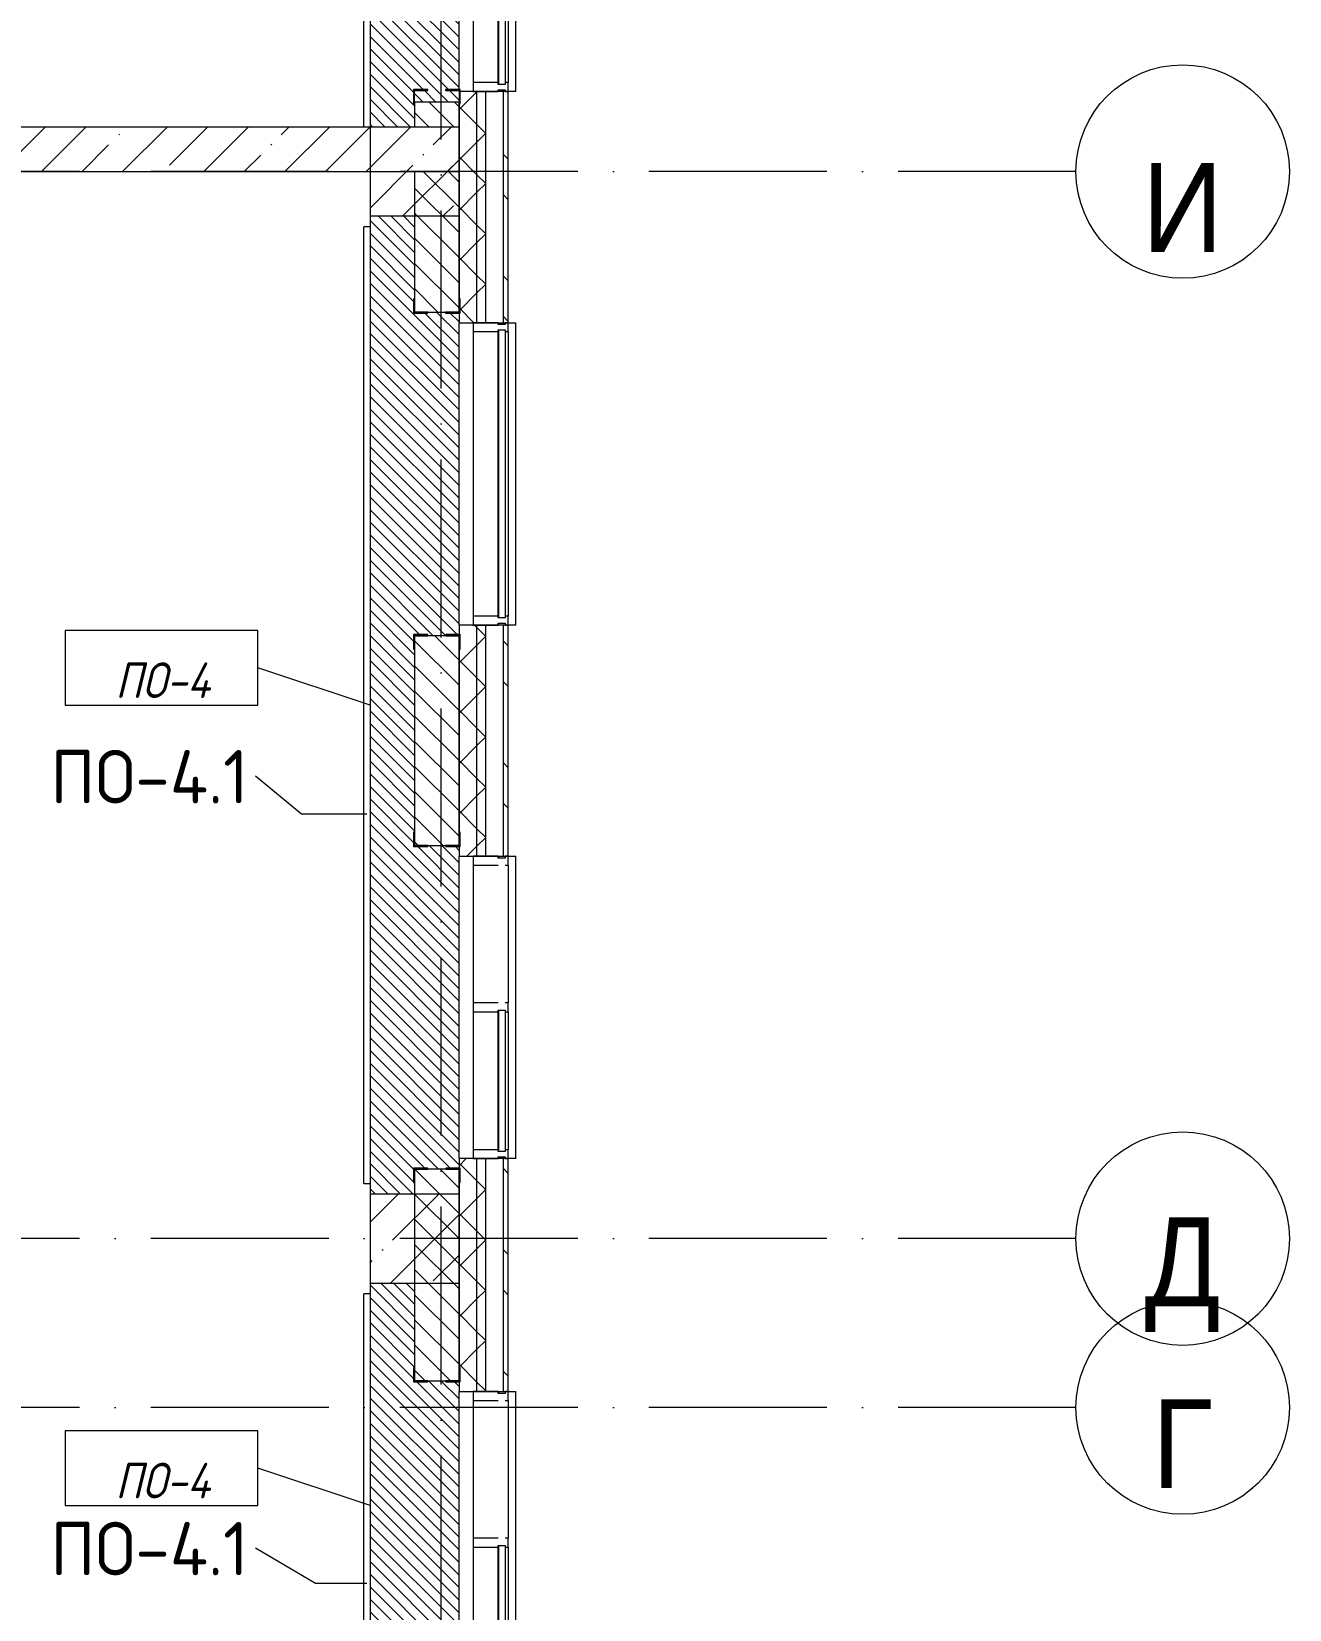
# Model space of a CAD drawing. Header units: millimetres. Extents: x -6467 to 106027, y -7090 to 195095.
# Drawn here: x 98957 to 106027, y 110860 to 119732 of the extents above; entities that cross this region are included whole.
import ezdxf

# ---------------------------------------------------------------- set-up
doc = ezdxf.new("R2010")
doc.units = ezdxf.units.MM
doc.linetypes.add('50_200_ШТРИХ_1Т_ш5_п1_п1_', pattern=[1400, 1000, -200, 0, -200])
for name, color, linetype, lineweight in [('A-FLOR', 7, 'Continuous', 9), ('A-FLOR-IDEN', 7, 'Continuous', 9), ('A-GLAZ', 7, 'Continuous', 5), ('A-GLAZ-CWMG', 7, 'Continuous', 9), ('A-GLAZ-CWMG-1', 7, 'Continuous', 20), ('A-WALL', 7, 'Continuous', 5), ('A-WALL-FNSH-1', 7, 'Continuous', 5), ('A-WALL-IDEN', 7, 'Continuous', 9), ('I-WALL', 7, 'Continuous', 5), ('S-COLS-1', 7, 'Continuous', 5)]:
    doc.layers.add(name, color=color, linetype=linetype, lineweight=lineweight)
for name, color, linetype, lineweight, true_color in [('A-FLOR-PATT-1', 7, 'Continuous', 5, 0xd61c12), ('A-GENM-1', 7, 'Continuous', 9, 0xaaaaaa), ('A-GENM-2', 7, 'Continuous', 20, 0xaaaaaa), ('A-WALL-2', 7, 'Continuous', 5, 0xaaaaaa), ('Оси-1', 7, 'Continuous', 20, 0xaaaaaa), ('Оси-2', 7, 'Continuous', 9, 0xaaaaaa), ('Оси-3', 7, '50_200_ШТРИХ_1Т_ш5_п1_п1_', 9, 0xaaaaaa)]:
    doc.layers.add(name, color=color, linetype=linetype, lineweight=lineweight, true_color=true_color)
doc.styles.add('Arial', font='arial.ttf', dxfattribs={"width": 0.9, "height": 500})
doc.styles.add('GOST Common', font='', dxfattribs={"height": 300})
doc.styles.add('GOST Common_I', font='', dxfattribs={"width": 0.9, "height": 200})
doc.styles.get('GOST Common').set_extended_font_data('GOST Common')
doc.styles.get('GOST Common_I').set_extended_font_data('GOST Common', italic=True)
pattern_1 = [(45, (109.45, 102614.03), (-228.0985, 228.0985), []), (45, (337.55, 102614.03), (-228.0985, 228.0985), [403.225, -80.645, 6.706, -73.939])]
pattern_2 = [(45, (109.45, 102614.03), (-141.42136, 141.42136), []), (135, (109.45, 102614.03), (-141.42136, -141.42136), [])]

# ---------------------------------------------------------------- blocks, each defined once
blk = doc.blocks.new('Прямоугольный импост - Импост структурный с накладкой - 180мм-22437099-АИ_План этажа Радиаторы_3')
at = {"layer": 'A-GLAZ-CWMG-1'}
for p, q in [((0, 17), (-50, 17)), ((-50, 17), (-50, 0)), ((-50, 0), (-40, 0)), ((-40, 0), (-40, -40)), ((-10, -40), (-10, 0)), ((-10, 0), (0, 0)), ((0, 0), (0, 17)), ((-40, -40), (-50, -40)), ((-50, -40), (-50, -180)), ((0, -40), (-10, -40)), ((0, -180), (0, -40)), ((-50, -180), (0, -180))]:
    blk.add_line(p, q, dxfattribs=at)
blk = doc.blocks.new('Прямоугольный импост - Импост структурный с накладкой - 180мм-22437089-АИ_План этажа Радиаторы_3')
at = {"layer": 'A-GLAZ-CWMG'}
for p, q in [((53650, 55111), (52050, 55111)), ((53650, 54931), (52050, 54931)), ((53650, 54914), (52050, 54914))]:
    blk.add_line(p, q, dxfattribs=at)
blk = doc.blocks.new('Прямоугольный импост - Импост структурный с накладкой - 180мм-22437098-АИ_План этажа Радиаторы_3')
at = {"layer": 'A-GLAZ-CWMG-1'}
for p, q in [((-50, 0), (-50, 17)), ((-50, 17), (0, 17)), ((-40, 0), (-50, 0)), ((-40, -40), (-40, 0)), ((0, 0), (-10, 0)), ((-10, 0), (-10, -40)), ((0, 17), (0, 0)), ((-50, -180), (-50, -40)), ((-50, -40), (-40, -40)), ((-10, -40), (0, -40)), ((0, -40), (0, -180)), ((0, -180), (-50, -180))]:
    blk.add_line(p, q, dxfattribs=at)
blk = doc.blocks.new('Прямоугольный импост - Импост структурный с накладкой - 180мм-22437111-АИ_План этажа Радиаторы_3')
at = {"layer": 'A-GLAZ-CWMG-1'}
for p, q in [((-50, 0), (-50, 17)), ((-50, 17), (0, 17)), ((0, 0), (-10, 0)), ((-10, 0), (-10, -40)), ((0, 17), (0, 0)), ((-50, -180), (-50, -40)), ((-10, -40), (0, -40)), ((0, -40), (0, -180)), ((0, -180), (-50, -180))]:
    blk.add_line(p, q, dxfattribs=at)
blk = doc.blocks.new('Прямоугольный импост - Импост структурный с накладкой - 180мм-22071093-АИ_План этажа Радиаторы_3')
at = {"layer": 'A-GLAZ-CWMG'}
for p, q in [((49825, 55111), (49050, 55111)), ((49825, 54931), (49050, 54931)), ((49825, 54914), (49050, 54914))]:
    blk.add_line(p, q, dxfattribs=at)
blk = doc.blocks.new('Прямоугольный импост - Импост структурный с накладкой - 180мм-V176-АИ_План этажа Радиаторы_3')
at = {"layer": 'A-GLAZ-CWMG'}
for p, q in [((6638, 55111), (5863, 55111)), ((6638, 54914), (5863, 54914))]:
    blk.add_line(p, q, dxfattribs=at)
blk = doc.blocks.new('Прямоугольный импост - Импост структурный с накладкой - 180мм-V179-АИ_План этажа Радиаторы_3')
at = {"layer": 'A-GLAZ-CWMG-1'}
for p, q in [((-25, 0), (-25, 17)), ((-25, 17), (25, 17)), ((-15, 0), (-25, 0)), ((-15, -40), (-15, 0)), ((25, 17), (25, 0)), ((-25, -180), (-25, -40)), ((-25, -40), (-15, -40)), ((25, -40), (25, -180)), ((25, -180), (-25, -180))]:
    blk.add_line(p, q, dxfattribs=at)
blk = doc.blocks.new('Прямоугольный импост - Импост структурный с накладкой - 180мм-22437157-АИ_План этажа Радиаторы_3')
at = {"layer": 'A-GLAZ-CWMG-1'}
for p, q in [((0, 17), (-50, 17)), ((-50, 17), (-50, 0)), ((-50, 0), (-40, 0)), ((-40, 0), (-40, -40)), ((-10, -40), (-10, 0)), ((-10, 0), (0, 0)), ((0, 0), (0, 17)), ((-40, -40), (-50, -40)), ((-50, -40), (-50, -180)), ((0, -40), (-10, -40)), ((0, -180), (0, -40)), ((-50, -180), (0, -180))]:
    blk.add_line(p, q, dxfattribs=at)
blk = doc.blocks.new('Фахверк _газобетон торцы_616 - Фахверк _газобетон торцы_-25583370-АИ_План этажа Радиаторы_3')
at = {"layer": 'A-GENM-2'}
for p, q in [((88250, 11134.7), (88169, 11134.7)), ((88169, 11134.7), (88169, 11053.7)), ((88175, 11053.7), (88175, 11128.7)), ((88175, 11128.7), (88250, 11128.7)), ((88250, 11128.7), (88250, 11134.7)), ((88169, 11053.7), (88175, 11053.7)), ((88175, 10953.7), (88169, 10953.7)), ((88169, 10953.7), (88169, 10872.7)), ((88175, 10878.7), (88175, 10953.7)), ((88169, 10872.7), (88250, 10872.7)), ((88250, 10878.7), (88175, 10878.7)), ((88250, 10872.7), (88250, 10878.7))]:
    blk.add_line(p, q, dxfattribs=at)
blk = doc.blocks.new('Фахверк _газобетон торцы_632 - Фахверк _газобетон торцы_-25583690-АИ_План этажа Радиаторы_3')
at = {"layer": 'A-GENM-2'}
for p, q in [((89406, 11134.7), (89325, 11134.7)), ((89325, 11134.7), (89325, 11128.7)), ((89325, 11128.7), (89400, 11128.7)), ((89400, 11128.7), (89400, 11053.7)), ((89406, 11053.7), (89406, 11134.7)), ((89400, 11053.7), (89406, 11053.7)), ((89400, 10953.7), (89400, 10878.7)), ((89406, 10953.7), (89400, 10953.7)), ((89406, 10872.7), (89406, 10953.7)), ((89400, 10878.7), (89325, 10878.7)), ((89325, 10878.7), (89325, 10872.7)), ((89325, 10872.7), (89406, 10872.7))]:
    blk.add_line(p, q, dxfattribs=at)
blk = doc.blocks.new('Фахверк _газобетон торцы_633 - Фахверк _газобетон торцы_-25583710-АИ_План этажа Радиаторы_3')
at = {"layer": 'A-GENM-2'}
for p, q in [((89406, 11134.7), (89325, 11134.7)), ((89325, 11134.7), (89325, 11128.7)), ((89325, 11128.7), (89400, 11128.7)), ((89400, 11128.7), (89400, 11053.7)), ((89406, 11053.7), (89406, 11134.7)), ((89400, 11053.7), (89406, 11053.7)), ((89400, 10953.7), (89400, 10878.7)), ((89406, 10953.7), (89400, 10953.7)), ((89406, 10872.7), (89406, 10953.7)), ((89400, 10878.7), (89325, 10878.7)), ((89325, 10878.7), (89325, 10872.7)), ((89325, 10872.7), (89406, 10872.7))]:
    blk.add_line(p, q, dxfattribs=at)
blk = doc.blocks.new('Фахверк _газобетон торцы_634 - Фахверк _газобетон торцы_-25583730-АИ_План этажа Радиаторы_3')
at = {"layer": 'A-GENM-2'}
for p, q in [((89406, 11134.7), (89325, 11134.7)), ((89325, 11134.7), (89325, 11128.7)), ((89325, 11128.7), (89400, 11128.7)), ((89400, 11128.7), (89400, 11053.7)), ((89406, 11053.7), (89406, 11134.7)), ((89400, 11053.7), (89406, 11053.7)), ((89400, 10953.7), (89400, 10878.7)), ((89406, 10953.7), (89400, 10953.7)), ((89406, 10872.7), (89406, 10953.7)), ((89400, 10878.7), (89325, 10878.7)), ((89325, 10878.7), (89325, 10872.7)), ((89325, 10872.7), (89406, 10872.7))]:
    blk.add_line(p, q, dxfattribs=at)
blk = doc.blocks.new('Фахверк _газобетон торцы_635 - Фахверк _газобетон торцы_-25583750-АИ_План этажа Радиаторы_3')
at = {"layer": 'A-GENM-2'}
for p, q in [((89406, 11134.7), (89325, 11134.7)), ((89325, 11134.7), (89325, 11128.7)), ((89325, 11128.7), (89400, 11128.7)), ((89400, 11128.7), (89400, 11053.7)), ((89406, 11053.7), (89406, 11134.7)), ((89400, 11053.7), (89406, 11053.7)), ((89400, 10953.7), (89400, 10878.7)), ((89406, 10953.7), (89400, 10953.7)), ((89406, 10872.7), (89406, 10953.7)), ((89400, 10878.7), (89325, 10878.7)), ((89325, 10878.7), (89325, 10872.7)), ((89325, 10872.7), (89406, 10872.7))]:
    blk.add_line(p, q, dxfattribs=at)
blk = doc.blocks.new('Фахверк _газобетон торцы_636 - Фахверк _газобетон торцы_-25583770-АИ_План этажа Радиаторы_3')
at = {"layer": 'A-GENM-2'}
for p, q in [((89406, 11134.7), (89325, 11134.7)), ((89325, 11134.7), (89325, 11128.7)), ((89325, 11128.7), (89400, 11128.7)), ((89400, 11128.7), (89400, 11053.7)), ((89406, 11053.7), (89406, 11134.7)), ((89400, 11053.7), (89406, 11053.7)), ((89400, 10953.7), (89400, 10878.7)), ((89406, 10953.7), (89400, 10953.7)), ((89406, 10872.7), (89406, 10953.7)), ((89400, 10878.7), (89325, 10878.7)), ((89325, 10878.7), (89325, 10872.7)), ((89325, 10872.7), (89406, 10872.7))]:
    blk.add_line(p, q, dxfattribs=at)
blk = doc.blocks.new('Отлив_СКБ - Отлив витража-V317-АИ_План этажа Радиаторы_3')
at = {"layer": 'A-GLAZ'}
for p, q in [((0, 57), (0, 100)), ((1700, 100), (0, 100)), ((1700, 100), (1700, 57)), ((0, 2), (10, 2)), ((865, 2), (1660, 2)), ((1690, 2), (1700, 2)), ((1650, 0), (875, 0))]:
    blk.add_line(p, q, dxfattribs=at)
blk = doc.blocks.new('Отлив_СКБ - Отлив витража-V318-АИ_План этажа Радиаторы_3')
at = {"layer": 'A-GLAZ'}
for p, q in [((0, 57), (0, 100)), ((1700, 100), (0, 100)), ((1700, 100), (1700, 57)), ((0, 2), (10, 2)), ((40, 2), (1660, 2)), ((1690, 2), (1700, 2)), ((1650, 0), (50, 0))]:
    blk.add_line(p, q, dxfattribs=at)
blk = doc.blocks.new('Ось сетки - Круг_Ø6_00__ISO-2_5_0_9K_-17386508-АИ_План этажа Радиаторы_3')
at = {"layer": 'Оси-1'}
blk.add_circle((0, 0), 3, dxfattribs=at)
blk = doc.blocks.new('AAR_СКБ_Марка_Перекрытия_1 мм - Марка пола-27961726-АИ_План этажа Радиаторы_3')
at = {"layer": 'A-FLOR-IDEN'}
for p, q in [((2.723, 2.101), (-2.69, 2.101)), ((-2.69, 2.101), (-2.69, 0)), ((2.723, 0), (2.723, 2.101)), ((-2.69, 0), (2.723, 0))]:
    blk.add_line(p, q, dxfattribs=at)

msp = doc.modelspace()

# ---------------------------------------------------------------- hatches: boundary and pattern name
at = {"layer": 'A-FLOR-PATT-1'}
h = msp.add_hatch(dxfattribs=at)
h.set_pattern_fill('FP_310', color=256, style=0, pattern_type=2)
h.set_pattern_definition([(315, (101109.45, 120445.076), (35.3553, 35.3553), [])])
h.paths.add_polyline_path([(101109.4, 119195.1), (101109.4, 119325.1), (101103.4, 119325.1), (101103.4, 119406.1), (101184.4, 119406.1), (101184.4, 119400.1), (101109.4, 119400.1), (101109.4, 119335.1), (101359.4, 119335.1), (101359.4, 119400.1), (101284.4, 119400.1), (101284.4, 119406.1), (101359.4, 119406.1), (101359.4, 121149.1), (101284.4, 121149.1), (101284.4, 121155.1), (101184.4, 121155.1), (101184.4, 121149.1), (101103.4, 121149.1), (101103.4, 121230.1), (101109.4, 121230.1), (101109.4, 121695.1), (100859.4, 121695.1), (100859.4, 119195.1)])
h = msp.add_hatch(dxfattribs=at)
h.set_pattern_fill('FP_309', color=256, style=0, pattern_type=2)
h.set_pattern_definition([(315, (101109.45, 115945.076), (35.3553, 35.3553), [])])
h.paths.add_polyline_path([(101103.4, 113195.1), (101109.4, 113195.1), (101109.4, 113260.1), (101103.4, 113260.1), (101103.4, 113341.1), (101184.4, 113341.1), (101184.4, 113335.1), (101284.4, 113335.1), (101284.4, 113341.1), (101359.4, 113341.1), (101358.6, 115149.1), (101284.4, 115149.1), (101284.4, 115155.1), (101184.4, 115155.1), (101184.4, 115149.1), (101103.4, 115149.1), (101103.4, 115230.1), (101109.4, 115230.1), (101109.4, 116260.1), (101103.4, 116260.1), (101103.4, 116341.1), (101184.4, 116341.1), (101184.4, 116335.1), (101284.4, 116335.1), (101284.4, 116341.1), (101359.4, 116341.1), (101359.4, 118149.1), (101284.4, 118149.1), (101284.4, 118155.1), (101184.4, 118155.1), (101184.4, 118149.1), (101103.4, 118149.1), (101103.4, 118230.1), (101109.4, 118230.1), (101109.4, 118695.1), (100859.4, 118695.1), (100859.4, 113195.1), (101098.2, 113195.1)])
h = msp.add_hatch(dxfattribs=at)
h.set_pattern_fill('FP_308', color=256, style=0, pattern_type=2)
h.set_pattern_definition([(315, (101109.45, 111445.076), (35.3553, 35.3553), [])])
h.paths.add_polyline_path([(101099, 110195.1), (101109.4, 110195.1), (101109.4, 110250.1), (101103.4, 110250.1), (101103.4, 110331.1), (101184.4, 110331.1), (101184.4, 110325.1), (101284.4, 110325.1), (101284.4, 110331.1), (101359.4, 110331.1), (101359.4, 112139.1), (101284.4, 112139.1), (101284.4, 112145.1), (101184.4, 112145.1), (101184.4, 112139.1), (101103.4, 112139.1), (101103.4, 112220.1), (101109.4, 112220.1), (101109.4, 112695.1), (100859.4, 112695.1), (100859.4, 110195.1)])
at = {"layer": 'A-WALL'}
h = msp.add_hatch(dxfattribs=at)
h.set_pattern_fill('FP_122', color=256, style=0, pattern_type=2)
h.set_pattern_definition(pattern_2)
h.paths.add_polyline_path([(101459.4, 100595.1), (101459.4, 101485.1), (101359.4, 101485.1), (101359.4, 100595.1)])
h.paths.add_polyline_path([(101459.4, 103185.1), (101459.4, 104380.1), (101359.4, 104380.1), (101359.4, 103185.1)])
h.paths.add_polyline_path([(101359.4, 106080.1), (101459.4, 106080.1), (101459.4, 107380.1), (101359.4, 107380.1), (101359.4, 107277.3)])
h.paths.add_polyline_path([(101359.4, 109080.1), (101459.4, 109080.1), (101459.4, 110385.1), (101359.4, 110385.1), (101359.4, 110089.9)])
h.paths.add_polyline_path([(101359.4, 112085.1), (101459.4, 112085.1), (101459.4, 113395.1), (101359.4, 113395.1), (101359.4, 112902.4)])
h.paths.add_polyline_path([(101459.4, 115095.1), (101459.4, 116395.1), (101359.4, 116395.1), (101359.4, 115095.1)])
h.paths.add_polyline_path([(101459.4, 118095.1), (101459.4, 119395.1), (101359.4, 119395.1), (101359.4, 118095.1)])
h.paths.add_polyline_path([(101359.4, 121095.1), (101459.4, 121095.1), (101459.4, 122395.1), (101359.4, 122395.1), (101359.4, 121339.9)])
h.paths.add_polyline_path([(101459.4, 124095.1), (101459.4, 125395.1), (101359.4, 125395.1), (101359.4, 124095.1)])
h.paths.add_polyline_path([(101459.4, 127095.1), (101459.4, 128395.1), (101359.4, 128395.1), (101359.4, 127095.1)])
h.paths.add_polyline_path([(101359.4, 130095.1), (101459.4, 130095.1), (101459.4, 131395.1), (101359.4, 131395.1), (101359.4, 130695.1)])
h.paths.add_polyline_path([(101359.4, 133095.1), (101459.4, 133095.1), (101459.4, 134395.1), (101359.4, 134395.1), (101359.4, 133996.3)])
h.paths.add_polyline_path([(101459.4, 136095.1), (101459.4, 137395.1), (101359.4, 137395.1), (101359.4, 136095.1)])
h.paths.add_polyline_path([(101459.4, 139095.1), (101459.4, 140495.1), (101359.4, 140495.1), (101359.4, 139095.1)])
h.paths.add_polyline_path([(101459.4, 142195.1), (101459.4, 143286.9), (101359.4, 143286.9), (101359.4, 142195.1)])
h.paths.add_polyline_path([(101359.4, 144986.9), (101459.4, 144986.9), (101459.4, 146395.1), (101359.4, 146395.1), (101359.4, 145045.1)])
h.paths.add_polyline_path([(101459.4, 148095.1), (101459.4, 149665.1), (101359.4, 149665.1), (101359.4, 148095.1)])
h = msp.add_hatch(dxfattribs=at)
h.set_pattern_fill('FP_122', color=256, style=0, pattern_type=2)
h.set_pattern_definition(pattern_2)
h.paths.add_polyline_path([(101459.4, 100545.1), (101509.4, 100545.1), (101509.4, 101485.1), (101459.4, 101485.1), (101459.4, 100595.1)])
h.paths.add_polyline_path([(101509.4, 103185.1), (101509.4, 104380.1), (101459.4, 104380.1), (101459.4, 103185.1)])
h.paths.add_polyline_path([(101459.4, 106080.1), (101509.4, 106080.1), (101509.4, 107380.1), (101459.4, 107380.1), (101459.4, 107277.3)])
h.paths.add_polyline_path([(101509.4, 109080.1), (101509.4, 110385.1), (101459.4, 110385.1), (101459.4, 109080.1)])
h.paths.add_polyline_path([(101509.4, 112085.1), (101509.4, 113395.1), (101459.4, 113395.1), (101459.4, 112085.1)])
h.paths.add_polyline_path([(101459.4, 115095.1), (101509.4, 115095.1), (101509.4, 116395.1), (101459.4, 116395.1), (101459.4, 115714.9)])
h.paths.add_polyline_path([(101459.4, 118095.1), (101509.4, 118095.1), (101509.4, 119395.1), (101459.4, 119395.1), (101459.4, 118527.4)])
h.paths.add_polyline_path([(101459.4, 121095.1), (101509.4, 121095.1), (101509.4, 122395.1), (101459.4, 122395.1), (101459.4, 121339.9)])
h.paths.add_polyline_path([(101459.4, 124095.1), (101509.4, 124095.1), (101509.4, 125395.1), (101459.4, 125395.1), (101459.4, 124152.5)])
h.paths.add_polyline_path([(101509.4, 127095.1), (101509.4, 128395.1), (101459.4, 128395.1), (101459.4, 127095.1)])
h.paths.add_polyline_path([(101509.4, 130095.1), (101509.4, 131395.1), (101459.4, 131395.1), (101459.4, 130095.1)])
h.paths.add_polyline_path([(101509.4, 133095.1), (101509.4, 134395.1), (101459.4, 134395.1), (101459.4, 133095.1)])
h.paths.add_polyline_path([(101459.4, 136095.1), (101509.4, 136095.1), (101509.4, 137395.1), (101459.4, 137395.1), (101459.4, 136808.8)])
h.paths.add_polyline_path([(101459.4, 139095.1), (101509.4, 139095.1), (101509.4, 140495.1), (101459.4, 140495.1), (101459.4, 139621.3)])
h.paths.add_polyline_path([(101509.4, 142195.1), (101509.4, 143286.9), (101459.4, 143286.9), (101459.4, 142195.1)])
h.paths.add_polyline_path([(101509.4, 144986.9), (101509.4, 146395.1), (101459.4, 146395.1), (101459.4, 144986.9)])
h.paths.add_polyline_path([(101509.4, 148095.1), (101509.4, 149665.1), (101459.4, 149665.1), (101459.4, 148095.1)])
h = msp.add_hatch(dxfattribs=at)
h.set_pattern_fill('FP_1', color=256, style=0, pattern_type=2)
h.set_pattern_definition(pattern_1)
h.paths.add_polyline_path([(101359.4, 118945.1), (101359.4, 119195.1), (93859.4, 119195.1), (93859.4, 118945.1), (101298.3, 118945.1)])
at = {"layer": 'A-WALL-2'}
h = msp.add_hatch(dxfattribs=at)
h.set_pattern_fill('FP_121', color=256, style=0, pattern_type=2)
h.set_pattern_definition([(135, (109.45, 102614.03), (-342.1478, -342.1478), []), (135, (337.55, 102614.03), (-342.1478, -342.1478), [])])
h.paths.add_polyline_path([(101609.4, 100418.1), (101636.4, 100418.1), (101636.4, 101485.1), (101609.4, 101485.1), (101609.4, 100445.1)])
h.paths.add_polyline_path([(101609.4, 103185.1), (101636.4, 103185.1), (101636.4, 104380.1), (101609.4, 104380.1), (101609.4, 103410.1)])
h.paths.add_polyline_path([(101636.4, 106080.1), (101636.4, 107380.1), (101609.4, 107380.1), (101609.4, 106080.1)])
h.paths.add_polyline_path([(101636.4, 109080.1), (101636.4, 110385.1), (101609.4, 110385.1), (101609.4, 109080.1)])
h.paths.add_polyline_path([(101609.4, 112085.1), (101636.4, 112085.1), (101636.4, 113395.1), (101609.4, 113395.1), (101609.4, 112902.4)])
h.paths.add_polyline_path([(101636.4, 115095.1), (101636.4, 116395.1), (101609.4, 116395.1), (101609.4, 115095.1)])
h.paths.add_polyline_path([(101636.4, 118095.1), (101636.4, 119395.1), (101609.4, 119395.1), (101609.4, 118095.1)])
h.paths.add_polyline_path([(101636.4, 121095.1), (101636.4, 122395.1), (101609.4, 122395.1), (101609.4, 121095.1)])
h.paths.add_polyline_path([(101609.4, 124095.1), (101636.4, 124095.1), (101636.4, 125395.1), (101609.4, 125395.1), (101609.4, 124152.5)])
h.paths.add_polyline_path([(101636.4, 127095.1), (101636.4, 128395.1), (101609.4, 128395.1), (101609.4, 127095.1)])
h.paths.add_polyline_path([(101609.4, 130095.1), (101636.4, 130095.1), (101636.4, 131395.1), (101609.4, 131395.1), (101609.4, 131183.8)])
h.paths.add_polyline_path([(101636.4, 133095.1), (101636.4, 134395.1), (101609.4, 134395.1), (101609.4, 133095.1)])
h.paths.add_polyline_path([(101609.4, 136095.1), (101636.4, 136095.1), (101636.4, 137395.1), (101609.4, 137395.1), (101609.4, 136808.8)])
h.paths.add_polyline_path([(101609.4, 139095.1), (101636.4, 139095.1), (101636.4, 140495.1), (101609.4, 140495.1), (101609.4, 139621.3)])
h.paths.add_polyline_path([(101636.4, 142195.1), (101636.4, 143286.9), (101609.4, 143286.9), (101609.4, 142195.1)])
h.paths.add_polyline_path([(101636.4, 144986.9), (101636.4, 146395.1), (101609.4, 146395.1), (101609.4, 144986.9)])
h.paths.add_polyline_path([(101636.4, 148095.1), (101636.4, 149665.1), (101609.4, 149665.1), (101609.4, 148095.1)])
at = {"layer": 'I-WALL'}
h = msp.add_hatch(dxfattribs=at)
h.set_pattern_fill('FP_2', color=256, style=0, pattern_type=2)
h.set_pattern_definition([(135, (109.45, 102614.03), (-70.71068, -70.71068), [])])
h.paths.add_polyline_path([(101298.3, 101195.1), (101359.4, 101195.1), (101359.4, 101425.1), (101109.4, 101425.1), (101109.4, 101195.1), (101204.5, 101195.1)])
h.paths.add_polyline_path([(101109.4, 103245.1), (101359.4, 103245.1), (101359.4, 104320.1), (101109.4, 104320.1)])
h.paths.add_polyline_path([(101109.4, 106140.1), (101359.4, 106140.1), (101359.4, 107320.1), (101109.4, 107320.1), (101109.4, 107277.3)])
h.paths.add_polyline_path([(101359.4, 109140.1), (101359.4, 110325.1), (101109.4, 110325.1), (101109.4, 109140.1), (101298.3, 109140.1)])
h.paths.add_polyline_path([(101359.4, 112145.1), (101359.4, 113335.1), (101109.4, 113335.1), (101109.4, 112145.1), (101298.3, 112145.1)])
h.paths.add_polyline_path([(101359.4, 115155.1), (101359.4, 116335.1), (101109.4, 116335.1), (101109.4, 115155.1), (101298.3, 115155.1)])
h.paths.add_polyline_path([(101359.4, 118155.1), (101359.4, 118945.1), (101109.4, 118945.1), (101109.4, 118155.1), (101298.3, 118155.1)])
h.paths.add_polyline_path([(101298.3, 119195.1), (101359.4, 119195.1), (101359.4, 119335.1), (101109.4, 119335.1), (101109.4, 119195.1)])
h.paths.add_polyline_path([(101359.4, 121155.1), (101359.4, 121695.1), (101109.4, 121695.1), (101109.4, 121155.1), (101298.3, 121155.1)])
h.paths.add_polyline_path([(101298.3, 122195.1), (101359.4, 122195.1), (101359.4, 122335.1), (101109.4, 122335.1), (101109.4, 122195.1)])
h.paths.add_polyline_path([(101359.4, 124155.1), (101359.4, 125335.1), (101109.4, 125335.1), (101109.4, 124155.1), (101298.3, 124155.1)])
h.paths.add_polyline_path([(101359.4, 127155.1), (101359.4, 127695.1), (101109.4, 127695.1), (101109.4, 127155.1), (101298.3, 127155.1)])
h.paths.add_polyline_path([(101227.4, 128195.1), (101359.4, 128195.1), (101359.4, 128335.1), (101109.4, 128335.1), (101109.4, 128195.1)])
h.paths.add_polyline_path([(101298.3, 130155.1), (101359.4, 130155.1), (101359.4, 130695.1), (101109.4, 130695.1), (101109.4, 130155.1)])
h.paths.add_polyline_path([(101329.8, 131195.1), (101359.4, 131195.1), (101359.4, 131335.1), (101109.4, 131335.1), (101109.4, 131195.1), (101298.3, 131195.1)])
h.paths.add_polyline_path([(101109.4, 133155.1), (101359.4, 133155.1), (101359.4, 134335.1), (101109.4, 134335.1), (101109.4, 133996.3)])
h.paths.add_polyline_path([(101109.4, 136155.1), (101359.4, 136155.1), (101359.4, 136695.1), (101109.4, 136695.1)])
h.paths.add_polyline_path([(101329.8, 137195.1), (101359.4, 137195.1), (101359.4, 137335.1), (101109.4, 137335.1), (101109.4, 137195.1), (101298.3, 137195.1)])
h.paths.add_polyline_path([(101359.4, 139155.1), (101359.4, 139695.1), (101109.4, 139695.1), (101109.4, 139155.1), (101298.3, 139155.1)])
h.paths.add_polyline_path([(101298.3, 140195.1), (101359.4, 140195.1), (101359.4, 140435.1), (101109.4, 140435.1), (101109.4, 140195.1)])
h.paths.add_polyline_path([(101298.3, 142255.1), (101359.4, 142255.1), (101359.4, 143226.9), (101109.4, 143226.9), (101109.4, 142255.1)])
h.paths.add_polyline_path([(101298.3, 145545.1), (101359.4, 145545.1), (101359.4, 146335.1), (101109.4, 146335.1), (101109.4, 145545.1), (101206.1, 145545.1)])
h.paths.add_polyline_path([(101298.3, 148155.1), (101359.4, 148155.1), (101359.4, 148895.1), (101109.4, 148895.1), (101109.4, 148155.1)])
at = {"layer": 'S-COLS-1'}
h = msp.add_hatch(dxfattribs=at)
h.set_pattern_fill('FP_1', color=256, style=0, pattern_type=2)
h.set_pattern_definition(pattern_1)
h.paths.add_polyline_path([(100859.4, 118695.1), (101359.4, 118695.1), (101359.4, 119195.1), (100859.4, 119195.1)])
h = msp.add_hatch(dxfattribs=at)
h.set_pattern_fill('FP_1', color=256, style=0, pattern_type=2)
h.set_pattern_definition(pattern_1)
h.paths.add_polyline_path([(100859.4, 112695.1), (101359.4, 112695.1), (101359.4, 113195.1), (100859.4, 113195.1), (100859.4, 112902.4)])

# ---------------------------------------------------------------- linework, layer by layer
at = {"layer": 'A-FLOR'}
for p, q in [((100859.4, 121695.1), (100859.4, 119195.1)), ((101359.4, 119406.1), (101359.4, 121095.1)), ((100859.4, 118695.1), (100859.4, 113195.1)), ((101359.4, 116395.1), (101359.4, 118095.1)), ((101359.4, 113395.1), (101359.4, 115095.1)), ((100859.4, 112695.1), (100859.4, 110195.1)), ((101359.4, 110385.1), (101359.4, 112085.1))]:
    msp.add_line(p, q, dxfattribs=at)
at = {"layer": 'A-FLOR-IDEN'}
for p, q in [((100859.4, 115945.1), (100228.4, 116155.2)), ((100859.4, 111445.1), (100228.4, 111655.2))]:
    msp.add_line(p, q, dxfattribs=at)
at = {"layer": 'A-WALL'}
for p, q in [((100824.4, 119195.1), (100824.4, 121635.1)), ((101109.4, 119335.1), (101109.4, 119195.1)), ((101359.4, 119335.1), (101109.4, 119335.1)), ((101359.4, 118155.1), (101359.4, 119335.1)), ((101459.4, 118095.1), (101459.4, 119395.1)), ((101509.4, 118095.1), (101509.4, 119395.1)), ((101609.4, 118095.1), (101609.4, 119395.1)), ((101359.4, 119195.1), (93859.4, 119195.1)), ((93859.4, 118945.1), (101359.4, 118945.1)), ((101109.4, 118945.1), (101109.4, 118155.1)), ((100824.4, 113255.1), (100824.4, 118635.1)), ((100859.4, 118635.1), (100824.4, 118635.1)), ((101109.4, 118155.1), (101359.4, 118155.1)), ((101109.4, 116335.1), (101109.4, 115155.1)), ((101359.4, 116335.1), (101109.4, 116335.1)), ((101359.4, 115155.1), (101359.4, 116335.1)), ((101459.4, 115095.1), (101459.4, 116395.1)), ((101509.4, 115095.1), (101509.4, 116395.1)), ((101609.4, 115095.1), (101609.4, 116395.1)), ((101109.4, 115155.1), (101359.4, 115155.1)), ((101459.4, 112085.1), (101459.4, 113395.1)), ((101509.4, 112085.1), (101509.4, 113395.1)), ((101609.4, 112085.1), (101609.4, 113395.1)), ((101109.4, 113335.1), (101109.4, 112145.1)), ((101359.4, 113335.1), (101109.4, 113335.1)), ((101359.4, 112145.1), (101359.4, 113335.1)), ((100824.4, 113255.1), (100859.4, 113255.1)), ((100824.4, 110255.1), (100824.4, 112635.1)), ((100859.4, 112635.1), (100824.4, 112635.1)), ((101109.4, 112145.1), (101359.4, 112145.1))]:
    msp.add_line(p, q, dxfattribs=at)
at = {"layer": 'A-WALL-FNSH-1'}
for p, q in [((101359.4, 119395.1), (101359.4, 118095.1)), ((101636.4, 119395.1), (101359.4, 119395.1)), ((101636.4, 118095.1), (101636.4, 119395.1)), ((101359.4, 118095.1), (101636.4, 118095.1)), ((101359.4, 116395.1), (101359.4, 115095.1)), ((101636.4, 116395.1), (101359.4, 116395.1)), ((101636.4, 115095.1), (101636.4, 116395.1)), ((101359.4, 115095.1), (101636.4, 115095.1)), ((101359.4, 113395.1), (101359.4, 112085.1)), ((101636.4, 113395.1), (101359.4, 113395.1)), ((101636.4, 112085.1), (101636.4, 113395.1)), ((101359.4, 112085.1), (101636.4, 112085.1))]:
    msp.add_line(p, q, dxfattribs=at)
at = {"layer": 'A-WALL-IDEN'}
for p, q in [((100474.5, 115332.5), (100215.4, 115545.8)), ((100841.9, 115332.5), (100474.5, 115332.5)), ((100552.7, 111005.4), (100215.4, 111205.6)), ((100841.9, 111005.4), (100552.7, 111005.4))]:
    msp.add_line(p, q, dxfattribs=at)
at = {"layer": 'S-COLS-1'}
for p, q in [((101359.4, 119195.1), (100859.4, 119195.1)), ((100859.4, 119195.1), (100859.4, 118695.1)), ((101359.4, 118695.1), (101359.4, 119195.1)), ((100859.4, 118695.1), (101359.4, 118695.1)), ((101359.4, 113195.1), (100859.4, 113195.1)), ((100859.4, 113195.1), (100859.4, 112695.1)), ((101359.4, 112695.1), (101359.4, 113195.1)), ((100859.4, 112695.1), (101359.4, 112695.1))]:
    msp.add_line(p, q, dxfattribs=at)
at = {"layer": 'Оси-3'}
for p, q in [((101259.4, 96724.3), (101259.4, 193895)), ((104827.4, 118945.1), (67059.2, 118945.1)), ((104827.4, 112945.1), (82690.7, 112945.1)), ((104827.4, 111995.1), (-5157.9, 111995.1))]:
    msp.add_line(p, q, dxfattribs=at)

# ---------------------------------------------------------------- block references
at = {"layer": 'A-FLOR-IDEN', "xscale": 199.9999999999999, "yscale": 199.9999999999999, "zscale": 199.9999999999999}
for p in [(99683.7, 115945.1), (99683.7, 111445.1)]:
    msp.add_blockref('AAR_СКБ_Марка_Перекрытия_1 мм - Марка пола-27961726-АИ_План этажа Радиаторы_3', p, dxfattribs=at)
at = {"layer": 'A-GENM-1'}
for name, p, rotation in [('Фахверк _газобетон торцы_616 - Фахверк _газобетон торцы_-25583370-АИ_План этажа Радиаторы_3', (90230.7, 207575.1), 270.0000000000002), ('Фахверк _газобетон торцы_636 - Фахверк _газобетон торцы_-25583770-АИ_План этажа Радиаторы_3', (90230.7, 207555.1), 270.0000000000004), ('Фахверк _газобетон торцы_635 - Фахверк _газобетон торцы_-25583750-АИ_План этажа Радиаторы_3', (112238.2, 26935.1), 90.00000000000006), ('Фахверк _газобетон торцы_634 - Фахверк _газобетон торцы_-25583730-АИ_План этажа Радиаторы_3', (90230.7, 204555.1), 270.0000000000004), ('Фахверк _газобетон торцы_633 - Фахверк _газобетон торцы_-25583710-АИ_План этажа Радиаторы_3', (112238.2, 23935.1), 90.00000000000006), ('Фахверк _газобетон торцы_632 - Фахверк _газобетон торцы_-25583690-АИ_План этажа Радиаторы_3', (90230.7, 201545.1), 270.0000000000004)]:
    msp.add_blockref(name, p, dxfattribs=dict(at, rotation=rotation))
at = {"layer": 'A-GLAZ', "rotation": 269.999999999999}
for name, p in [('Отлив_СКБ - Отлив витража-V318-АИ_План этажа Радиаторы_3', (101579.4, 121095.1)), ('Отлив_СКБ - Отлив витража-V318-АИ_План этажа Радиаторы_3', (101579.4, 118095.1)), ('Отлив_СКБ - Отлив витража-V317-АИ_План этажа Радиаторы_3', (101579.4, 115095.1)), ('Отлив_СКБ - Отлив витража-V317-АИ_План этажа Радиаторы_3', (101579.4, 112085.1))]:
    msp.add_blockref(name, p, dxfattribs=at)
at = {"layer": 'A-GLAZ-CWMG'}
for name, p, rotation in [('Прямоугольный импост - Импост структурный с накладкой - 180мм-22437089-АИ_План этажа Радиаторы_3', (156550.5, 67395.1), 90), ('Прямоугольный импост - Импост структурный с накладкой - 180мм-22437099-АИ_План этажа Радиаторы_3', (101619.4, 119395.1), 269.9999999999983), ('Прямоугольный импост - Импост структурный с накладкой - 180мм-22437089-АИ_План этажа Радиаторы_3', (156550.5, 64395.1), 90), ('Прямоугольный импост - Импост структурный с накладкой - 180мм-22437099-АИ_План этажа Радиаторы_3', (101619.4, 116395.1), 269.9999999999983), ('Прямоугольный импост - Импост структурный с накладкой - 180мм-V176-АИ_План этажа Радиаторы_3', (156550.5, 108407.1), 89.99999999999942), ('Прямоугольный импост - Импост структурный с накладкой - 180мм-22071093-АИ_План этажа Радиаторы_3', (156550.5, 64395.1), 90.00000000000058), ('Прямоугольный импост - Импост структурный с накладкой - 180мм-22437157-АИ_План этажа Радиаторы_3', (101619.4, 113395.1), 269.9999999999983), ('Прямоугольный импост - Импост структурный с накладкой - 180мм-V176-АИ_План этажа Радиаторы_3', (156550.5, 105397.1), 89.99999999999942), ('Прямоугольный импост - Импост структурный с накладкой - 180мм-22071093-АИ_План этажа Радиаторы_3', (156550.5, 61385.1), 90.00000000000058)]:
    msp.add_blockref(name, p, dxfattribs=dict(at, rotation=rotation))
at = {"layer": 'A-GLAZ-CWMG', "extrusion": (0, 0, -1), "rotation": 90.00000000000169}
for name, p in [('Прямоугольный импост - Импост структурный с накладкой - 180мм-22437098-АИ_План этажа Радиаторы_3', (-101619.4, 118095.1)), ('Прямоугольный импост - Импост структурный с накладкой - 180мм-22437111-АИ_План этажа Радиаторы_3', (-101619.4, 115095.1)), ('Прямоугольный импост - Импост структурный с накладкой - 180мм-V179-АИ_План этажа Радиаторы_3', (-101619.4, 114245.1)), ('Прямоугольный импост - Импост структурный с накладкой - 180мм-22437111-АИ_План этажа Радиаторы_3', (-101619.4, 112085.1)), ('Прямоугольный импост - Импост структурный с накладкой - 180мм-V179-АИ_План этажа Радиаторы_3', (-101619.4, 111235.1))]:
    msp.add_blockref(name, p, dxfattribs=at)
at = {"layer": 'Оси-1', "xscale": 199.9999999999999, "yscale": 199.9999999999999, "zscale": 199.9999999999999, "rotation": 89.99999999999982}
for p in [(105427.4, 118945.1), (105427.4, 112945.1), (105427.4, 111995.1)]:
    msp.add_blockref('Ось сетки - Круг_Ø6_00__ISO-2_5_0_9K_-17386508-АИ_План этажа Радиаторы_3', p, dxfattribs=at)

# ---------------------------------------------------------------- texts
at = {"layer": 'A-FLOR-IDEN', "char_height": 200, "width": 572.4, "attachment_point": 5, "line_spacing_factor": 1.022766, "style": 'GOST Common_I'}
for insert in [(99693.9, 116084.9), (99693.9, 111584.9)]:
    msp.add_mtext('\\pxqc,t0.9,1.8,2.7,3.6,4.5,5.4,6.3,7.2,8.1,9,9.9,10.8,11.7,12.6,13.5,14.4,15.3,16.2,17.1,18,18.9,19.8,20.7,21.6,22.5,23.4,24.3,25.2,26.1,27,27.9,28.8;{ПО-4}', dxfattribs=dict(at, insert=insert))
at = {"layer": 'A-WALL-IDEN', "char_height": 300, "width": 1178, "attachment_point": 2, "line_spacing_factor": 1.022766, "style": 'GOST Common'}
for insert in [(99619.4, 115692.3), (99619.4, 111352.1)]:
    msp.add_mtext('\\pxqc,t0.26667,0.53333,0.8,1.06667,1.33333,1.6,1.86667,2.13333,2.4,2.66667,2.93333,3.2,3.46667,3.73333,4,4.26667,4.53333,4.8,5.06667,5.33333,5.6,5.86667,6.13333,6.4,6.66667,6.93333,7.2,7.46667,7.73333,8,8.26667,8.53333;{ПО-4.1}', dxfattribs=dict(at, insert=insert))
at = {"layer": 'Оси-2', "char_height": 500, "attachment_point": 5, "line_spacing_factor": 0.936439, "style": 'Arial'}
for s, insert, width in [('\\pxqc,t4.572,9.144,13.716,18.288,22.86,27.432,32.004,36.576,41.148,45.72,50.292,54.864,59.436,64.008,68.58,73.152,77.724,82.296,86.868,91.44,96.012,100.584,105.156,109.728,114.3,118.872,123.444,128.016,132.588,137.16,141.732,146.304;{И}', (105426.3, 118742.2), 464.4), ('\\pxqc,t4.572,9.144,13.716,18.288,22.86,27.432,32.004,36.576,41.148,45.72,50.292,54.864,59.436,64.008,68.58,73.152,77.724,82.296,86.868,91.44,96.012,100.584,105.156,109.728,114.3,118.872,123.444,128.016,132.588,137.16,141.732,146.304;{Д}', (105426.3, 112742.2), 441), ('\\pxqc,t4.572,9.144,13.716,18.288,22.86,27.432,32.004,36.576,41.148,45.72,50.292,54.864,59.436,64.008,68.58,73.152,77.724,82.296,86.868,91.44,96.012,100.584,105.156,109.728,114.3,118.872,123.444,128.016,132.588,137.16,141.732,146.304;{Г}', (105426.3, 111792.2), 358.2)]:
    msp.add_mtext(s, dxfattribs=dict(at, insert=insert, width=width))

doc.saveas('drawing.dxf')
